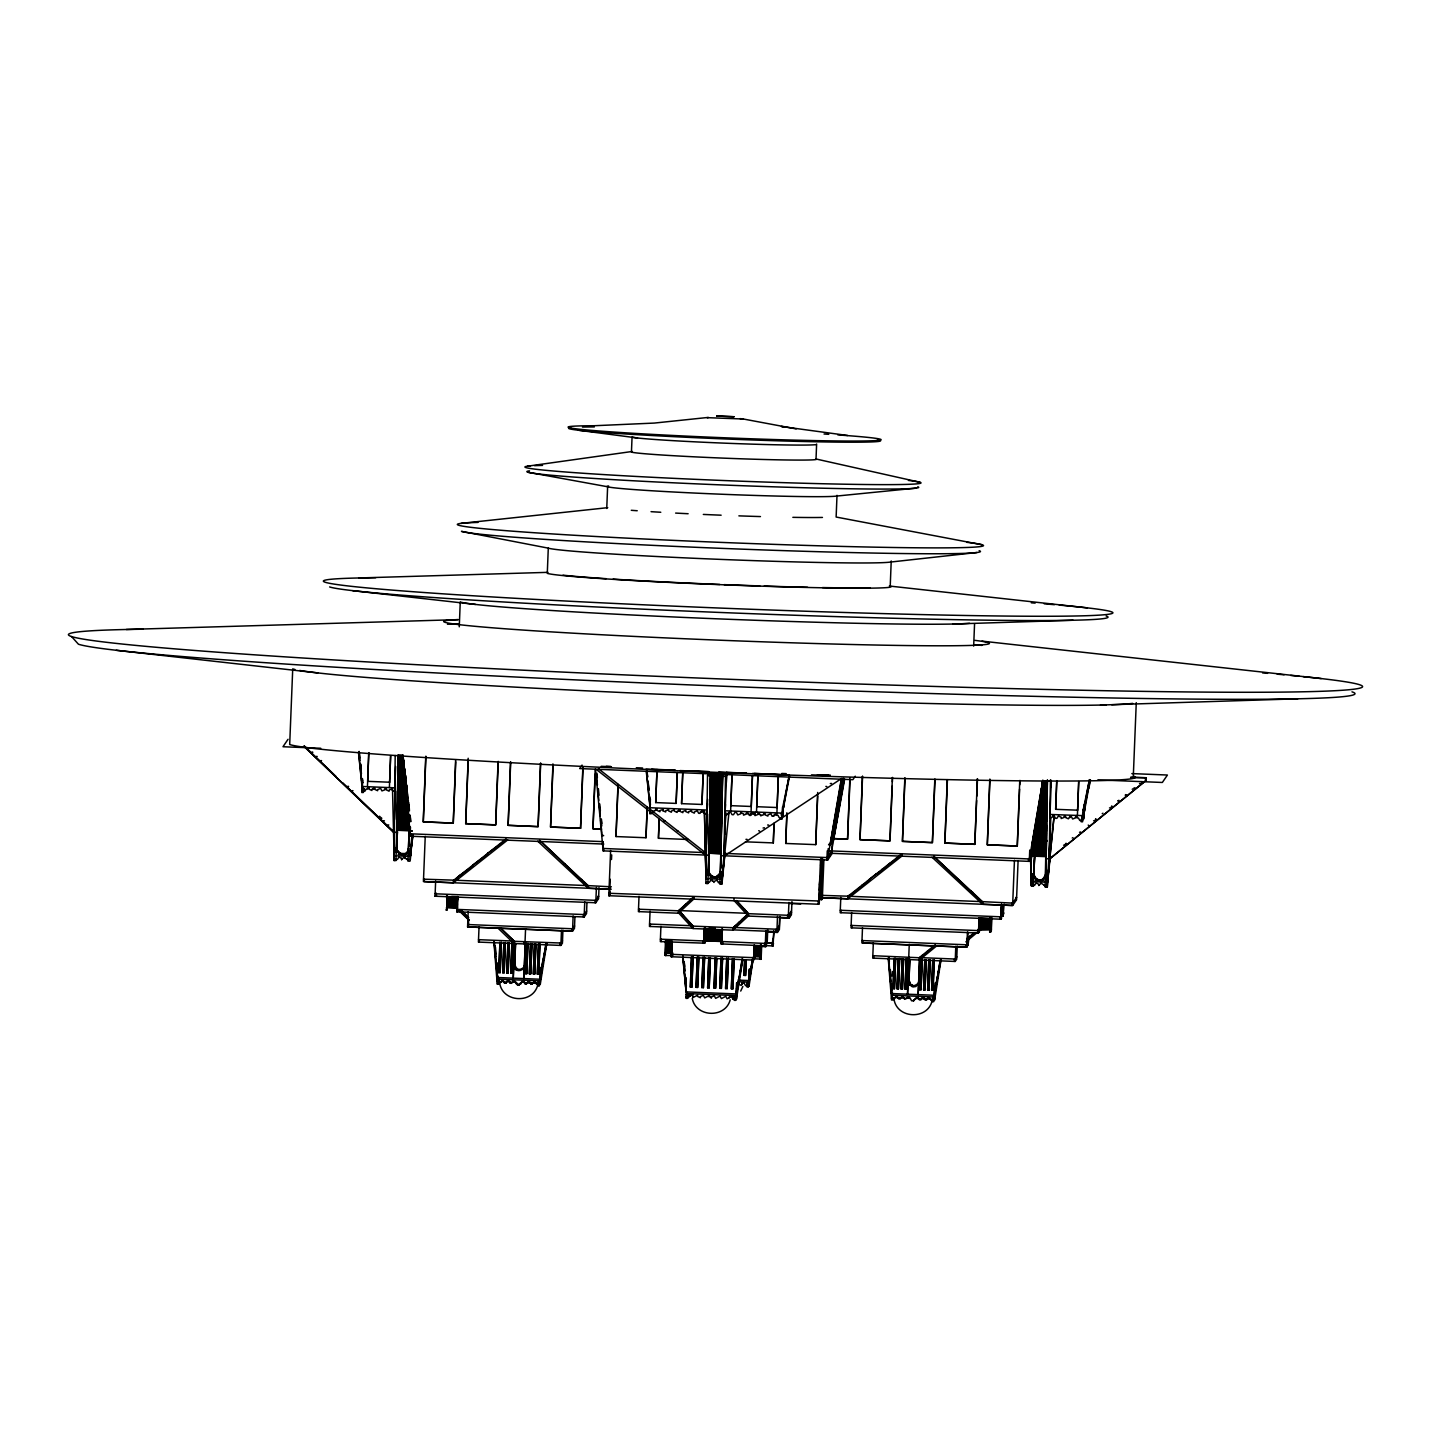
<?xml version="1.0" encoding="UTF-8"?>
<svg xmlns="http://www.w3.org/2000/svg" width="1431" height="1431" viewBox="0 0 1431 1431"><rect width="100%" height="100%" fill="white"/><g stroke="black" fill="none" stroke-linecap="round" stroke-linejoin="round"><path stroke-width="1.5" d="M1033.45 884.895L1033.415 886.093L1031.304 886.075L1031.536 874.896M395.189 755.514L394.062 855.738L410.178 856.4L412.879 835.096M394.384 831.697L393.811 829.765L393.865 860.55L395.976 860.586L398.265 754.888L402.898 755.067L404.222 765.907L398.086 765.674L404.222 765.907M411.86 835.489L409.981 861.212L407.924 861.122L409.141 830.409L408.3 852.751M1046.902 815.133L1037.636 814.74L1039.747 800.966L1047.134 801.271L1039.836 801.002L1040.927 792.559L1047.259 792.81M1041.035 792.559L1041.16 791.021L1047.277 791.271M1041.267 791.021L1041.518 788.731L1047.313 788.964M1042.323 784.152L1042.805 780.324L1029.39 858.958L829.73 850.855M1050.443 828.299L1047.206 887.059L1045.095 887.023L1047.385 779.841M1050.461 779.752L1049.209 858.833L1050.819 817.351M408.3 853.878C409.212 845.005 406.815 854.808 408.676 848.44M720.222 876.774L720.33 871.712M749.504 970.862L749.522 972.311L749.647 970.647M665.522 940.632L665.182 955.479L666.184 955.246M704.249 928.486L703.784 943.369L704.41 927.807M682.784 770.701L708.756 771.595L707.522 775.656L705.984 878.634L722.1 879.296L724.891 853.395M660.925 926.34L660.317 941.598L704.75 943.19L705.089 927.843L704.821 940.239L721.188 940.883L721.421 929.274L721.081 943.888L765.245 945.855L765.871 930.615M710.527 775.781L708.953 855.219L602.845 850.855L603.202 841.768M722.244 929.22L721.779 944.102L722.405 928.54M726.733 772.329L725.606 773.992L723.943 855.827L722.1 879.296L728.934 812.79M671.783 941.473L671.157 956.731L753.618 960.094L754.602 945.283L754.37 956.141L760.219 956.355L760.433 945.515M760.398 944.818L760.111 959.342L761.131 959.092L761.668 945.98M761.274 944.514L760.934 959.378L761.238 956.677M821.734 858.367L820.929 899.723L822.324 898.954L823.88 860.138M822.557 858.403L821.752 899.759L822.396 896.557L821.859 897.362M446.615 895.573L447.116 910.188L447.438 895.609M451.624 896.504L457.884 896.736L457.813 899.831L447.384 899.437M979.376 928.844L989.805 929.238L990.055 918.362L979.609 917.969L978.554 930.597L851.123 925.428M990.019 917.665L989.697 932.243L991.254 931.187L991.987 917.79M990.896 917.378L990.52 932.279L991.361 928.773L991.254 931.187L989.697 932.243L989.787 929.828M1004.151 904.177L1002.97 916.234L1002.398 906.217M1003.256 905.483L1002.97 916.234L1003.793 912.763L1003.077 913.819M396.333 852.465C393.221 841.571 403.309 864.288 408.443 849.925C404.365 865.469 386.728 837.672 400.68 854.253M708.238 875.361C704.803 864.199 716.43 888.687 720.634 871.282C720.652 879.278 707.88 879.01 708.327 871.282M1033.54 877.149L1034.667 855.291M368.733 752.795L367.66 781.344L389.626 782.22M389.608 782.238L390.591 755.872M395.636 766.533L394.831 787.819L362.007 786.478L358.466 752.241M425.74 756.516L423.254 821.913L453.269 823.075L455.738 761.829M455.63 759.915L453.251 823.129L423.29 821.859L425.919 756.248M498.256 761.381L495.698 824.811L465.683 823.63L468.17 758.251M498.06 761.65L495.663 824.954L465.683 823.63M501.369 942.313L500.152 972.669L498.757 972.633L499.902 942.385M500.135 972.686L501.279 942.439M510.509 762.151L508.112 825.347L538.11 826.581L540.685 763.099M502.746 972.794L503.891 942.546L502.764 972.776L504.141 972.83L505.358 942.474M504.123 972.847L505.268 942.6M508.13 973.008L509.275 942.761L508.13 972.991L506.753 972.955L507.898 942.707M512.119 973.169L513.264 942.922L512.137 973.152L510.742 973.116L511.887 942.868M514.57 943.011L513.246 978.16L514.695 942.868M527.967 943.387L526.751 973.742L525.356 973.706L526.501 943.458M526.733 973.76L527.878 943.512M529.363 973.849L530.579 943.494L529.345 973.867L530.74 973.903L531.867 943.673M540.489 763.367L538.092 826.689L508.148 825.311L510.706 761.882M535.874 945.891L534.729 974.064L533.352 974.028L534.496 943.78M534.729 974.082L535.874 943.852M539.952 943.888L538.736 974.225L537.341 974.189L538.485 943.941M538.718 974.243L539.863 944.013M552.938 763.886L550.541 827.082L580.557 828.263L583.025 767.016M580.539 828.299L582.846 767.266M595.207 769.967L592.971 828.799L601.539 829.157L593.006 828.764L595.207 774.082M647.188 808.39L646.007 837.743L615.992 836.563L617.977 784.331M646.007 837.743L647.134 807.048M688.4 839.514L658.421 838.298L659.172 818.514M655.702 802.576L657.026 769.502L655.684 802.594L676.13 803.399L677.274 772.668M701.959 804.472L703.122 773.724L701.977 804.455L681.55 803.65L682.712 772.901M693.087 956.838L691.871 987.193L690.332 987.14L691.477 956.892M691.853 987.193L692.998 956.963M698.865 957.071L697.648 987.426L696.092 987.372L697.237 957.124M697.63 987.444L698.775 957.196M707.612 799.41L707.2 810.053L650.05 807.728L646.275 771.345M704.624 957.303L703.408 987.658L701.87 987.605L703.015 957.357M703.39 987.676L704.535 957.428M710.402 957.536L709.186 987.891L707.63 987.837L708.774 957.607M709.168 987.909L710.313 957.661M715.589 988.159L716.734 957.929L715.607 988.141L714.051 988.106L715.196 957.858M722.583 958.037L721.367 988.392L719.829 988.338L720.974 958.09M721.367 988.41L722.512 958.162M728.361 958.269L727.145 988.624L725.589 988.571L726.733 958.323M727.127 988.642L728.272 958.394M731.366 988.803L732.511 958.555L731.384 988.785L732.905 988.857L734.121 958.502L732.905 988.875M739.809 975.227L739.97 970.898M745.569 975.459L746.141 960.344L745.587 975.441L744.048 975.405L744.621 960.273M752.42 775.727L751.257 806.476L730.83 805.653L732.082 772.704L730.633 811.019M757.858 775.96L756.695 806.69L777.122 807.531L778.285 776.783M745.426 841.822L773.295 842.913L774.01 823.183M817.691 795.994L815.724 844.63L785.708 843.467L786.871 812.736M815.724 844.63L817.673 792.452M849.853 778.124L847.546 839.156L832.556 838.548L847.581 839.103L849.96 780.056M862.392 776.461L859.995 839.657L890.01 840.838L892.211 786.156M892.372 777.677L889.975 840.873L860.031 839.621L862.571 776.192M895.663 958.359L894.447 988.714L893.051 988.678L894.196 958.43M894.429 988.732L895.573 958.484M897.058 988.839L898.203 958.591L897.058 988.821L898.435 988.875L899.652 958.52M904.821 778.178L902.424 841.392L932.404 842.609L934.98 779.126M898.418 988.893L899.562 958.645M902.424 989.054L903.569 958.806L902.424 989.036L901.047 989L902.192 958.752M907.648 958.842L906.431 989.197L905.036 989.161L906.181 958.913M906.413 989.215L907.558 958.967M919.489 959.486L918.165 994.634L919.596 959.342M920.795 959.503L919.65 989.751L921.045 989.787L922.262 959.432M921.027 989.805L922.172 959.557M926.251 959.593L925.034 989.948L923.657 989.912L924.802 959.664M925.034 989.966L926.179 959.718M934.801 779.394L932.404 842.609L902.46 841.339L905 777.909M930.257 959.754L929.041 990.109L927.646 990.073L928.791 959.825M929.023 990.127L930.168 959.879M931.635 990.234L932.779 959.986L931.653 990.216L933.03 990.27L934.246 959.915M933.012 990.288L934.157 960.04M947.25 779.913L944.854 843.109L974.833 844.326L976.622 800.537M977.319 778.947L974.833 844.326L944.889 843.074L947.429 779.627M989.769 779.448L987.283 844.827L1017.298 846.007L1019.588 789.143M1019.748 780.664L1017.262 846.061L987.318 844.791L989.948 779.18M1083.696 815.67L1049.996 814.454L1051.284 780.396L1051.123 786.674M1056.722 780.754L1055.649 809.32L1077.615 810.179M1077.597 810.196L1078.67 781.648M394.545 819.462L395.654 791.289M706.199 848.833L706.181 873.983L706.216 848.744M706.377 844.505L707.558 814.185M709.221 848.404L707.844 883.535M721.045 853.162L719.847 884.018L721.94 884.054L725.016 853.448M1037.725 814.15L1031.769 846.24L1042.913 780.324L1031.304 856.149L1031.071 885.252L1034.595 885.342L1036.098 882.981L1038.87 884.304L1038.799 885.539L1041.07 883.195L1045.22 885.735M362.276 780.074L361.775 792.506L363.224 792.524L363.349 790.073M362.061 789.823L362.419 787.032M362.49 785.78L361.954 780.36M362.383 789.357L362.741 786.549L362.079 787.533M362.741 782.006L362.007 786.478M364.315 789.805L364.333 788.624M367.445 786.71L368.822 752.652M395.099 781.415L394.688 791.432L392.022 790.109L392.094 788.875L389.178 789.966L389.107 791.2L386.298 789.876C387.479 788.123 383.848 787.962 384.85 789.823L381.934 790.914L380.628 788.409L377.695 789.536L377.641 790.735L374.815 789.411C376.067 787.712 372.418 787.479 373.419 789.322L371.953 789.304L371.899 790.502L369.091 789.179C370.271 787.354 366.64 787.3 367.66 789.125L366.211 789.071L364.69 791.415L361.864 791.218M373.419 789.322L373.437 788.159M381.809 818.317L380.932 817.477M389.393 787.605L390.681 755.765M399.696 794.938L407.781 795.278L397.639 794.885L398.265 754.888M394.258 856.954L394.133 860.174L396.226 860.192L396.262 859.011M394.562 860.514L394.616 859.316L397.424 859.441L398.927 857.08L401.682 858.403L401.61 859.655L403.9 857.294L408.032 859.816M394.813 860.156L394.831 858.994M412.128 830.982L397.12 830.248L397.639 794.885M396.298 852.268L397.407 829.962L405.456 830.195M396.584 851.66L397.407 831.805L396.494 852.232M401.61 859.655L401.682 858.403M397.925 777.176L405.635 777.498L405.474 775.155L397.943 774.904L405.223 775.208L404.901 770.504L398.033 770.254M397.943 776.407L405.528 776.729L405.724 778.267L404.597 768.984L398.051 768.733M406.529 786.03L397.782 785.673L406.69 785.19L407.066 788.284M397.782 787.175L406.851 787.551L406.905 789.107L397.764 788.714M405.259 858.546L405.295 857.348M408.443 800.68L397.568 800.269L406.279 800.591M408.515 802.254L397.568 801.02M408.765 846.437L409.463 830.391M410.464 827.118L410.107 836.205L603.81 844.075M410.947 836.205L411.037 833.808M425.24 836.348L423.433 881.568L453.412 882.784L507.701 839.943M424.363 879.189L424.274 881.585L611.27 889.188M599.017 887.703L598.569 898.668L595.797 902.746L435.042 896.217L435.65 880.959M435.972 893.82L435.883 896.235L436.598 895.162L435.042 896.217M447.134 906.664L446.293 910.152L447.134 906.664L457.67 906.825M447.474 896.307L447.313 902.55L457.741 902.961L447.331 902.514L447.205 907.2L457.652 907.612M459.262 626.832L460.245 602.362M453.412 882.784L453.52 880.387L506.037 838.924M453.555 882.587L453.645 880.172M586.96 902.532L586.531 913.515L584.152 916.985L456.722 911.797L457.33 896.539M457.884 896.736L457.795 900.636L447.366 900.206M423.522 879.171L454.736 880.19L458.743 876.166M457.652 909.4L457.562 911.815L458.367 910.635M458.618 876.344L470.28 867.83M462.141 912.048L461.569 910.778M465.719 823.594L468.259 760.147M463.036 912.084L468.241 917.897M574.904 917.378L574.475 928.343L572.525 931.187L467.579 926.93L468.187 911.69M470.155 868.009L473.178 865.54M468.617 919.954L468.42 926.948L571.702 931.152L574.564 925.946L572.633 928.773L467.669 924.533L468.456 923.371M473.053 865.719L473.214 864.735M479.045 926.823L478.419 942.081L560.88 945.426L562.419 943.19L562.938 930.078M479.26 942.081L479.367 939.684M473.089 864.932L487.649 854.128M487.524 854.307L487.685 853.323M487.56 853.502L499.222 844.988M499.097 845.184L505.966 839.675M540.954 973.456L539.845 979.233L497.255 977.498L497.523 970.898M498.721 982.775L498.65 984.009L497.219 983.956L493.928 942.17M497.845 981.916L498.203 979.108L497.451 980.235L498.99 980.128M498.149 982.614L498.185 976.139L497.255 977.498M498.775 972.615L499.991 942.26M498.972 982.417L501.637 981.684L500.206 981.63M501.619 981.72L501.691 980.485L504.517 981.809L503.086 981.755M513.675 940.65L500.564 928.111L514.319 941.312L560.97 943.029L562.508 940.775M504.445 983.043L505.894 983.061L504.445 983.043L504.517 981.809M505.876 983.115L507.433 980.718L510.241 982.042L508.792 982.024M506.753 972.937L507.987 942.582M514.605 981.004L514.516 982.256L515.965 982.31L513.157 980.951L513.085 982.203L510.169 983.276L510.241 982.042M510.76 973.098L511.976 942.743M514.337 941.294L514.212 943.709L497.863 928.021M524.497 966.891C511.01 977.999 513.818 948.556 515.464 943.816M514.516 968.161L515.5 943.78M515.911 983.508L517.36 983.526L515.911 983.508L515.983 982.274M517.324 984.743L519.328 984.814L517.289 984.778L517.36 983.526M519.292 984.85L519.381 983.616L520.812 983.669L519.381 983.616M520.777 983.705L522.333 981.326L525.159 982.65L523.728 982.578M524.157 943.905L524.122 941.687M525.571 928.719L524.962 943.959M525.284 964.315L525.91 948.717M525.105 983.848L526.536 983.902L525.088 983.884L525.159 982.65M525.374 973.688L526.59 943.333M526.519 983.938L526.59 982.703L528.021 982.757L526.59 982.703M528.003 982.793L528.075 981.559L529.506 981.612L528.075 981.559M529.452 982.829L530.883 982.882L529.434 982.864L529.506 981.612M530.74 973.903L531.956 943.548M530.847 984.081L532.278 984.134L530.812 984.117L530.883 982.882M979.144 550.702A260.299 7.262 2.3 0 1 745.623 549.289A260.299 7.262 2.3 0 1 461.462 531.348L548.288 548.145L547.286 573.348A172.418 4.812 2.3 0 0 735.516 585.243A172.418 4.812 2.3 0 0 890.225 586.173L891.227 560.97M532.243 984.17L532.332 982.936L533.763 982.99L532.332 982.936M533.352 974.01L534.586 943.655M533.727 983.025L533.799 981.791L535.248 981.845L533.799 981.791M539.594 840.426L541.383 842.09M535.158 983.097L536.625 983.115L535.158 983.097L535.248 981.845M611.359 886.809L587.265 885.574L541.508 841.911M538.092 983.133L540.31 983.151L537.984 984.421L536.553 984.349L536.625 983.115M537.358 974.171L538.575 943.816M545.819 944.281L539.38 985.673L537.931 985.619L538.02 984.367M538.861 984.26L538.825 980.933M539.559 984.278L539.916 981.487M539.845 979.233L540.489 967.517L541.007 973.849M539.881 983.812L540.22 981.022M546.928 942.671L540.274 984.367L536.571 984.313M553.046 765.8L550.577 827.029L580.557 828.263M560.076 945.372L560.165 942.957M560.88 945.426L561.489 930.168M571.702 931.152L571.81 928.737M572.525 931.205L573.133 915.947M583.437 914.516L583.347 916.913L585.69 913.497M584.152 916.985L584.76 901.727M609.767 889.152L588.338 888.275L588.445 885.843L539.415 840.283M606.744 508.47L607.62 486.755L527.789 472.194M594.992 902.693L595.081 900.296M595.797 902.746L596.405 887.506M597.747 898.668L597.836 896.253M603.685 850.873L603.775 848.458M821.859 859.047L818.693 904.249L608.801 895.717L610.626 850.497M610.304 892.3L608.801 895.717M610.196 894.93L610.286 892.533L609.642 895.734L610.25 879.242M616.028 836.527L618.067 785.655M639.013 896.361L638.405 911.619L678.401 913.211L693.999 898.829L694.053 897.219M639.246 911.619L639.335 909.222M650.39 799.196L649.799 813.756L651.266 813.774L651.338 812.522M650.068 911.207L649.459 926.447L693.194 928.218M650.3 926.465L650.39 924.068M655.738 809.177C654.539 811.949 657.598 806.673 657.115 810.429L659.941 811.753L660.013 810.518L662.929 809.427L662.857 810.662L665.665 811.985L665.737 810.751L668.653 809.66L668.581 810.894L671.407 812.218L671.479 810.983L674.395 809.892L674.323 811.127L677.149 812.45L677.221 811.216L678.652 811.27C677.65 809.409 681.281 809.606 680.065 811.359L682.873 812.683L682.945 811.449L685.86 810.357L685.789 811.592L688.633 812.88L688.687 811.681L691.602 810.59L691.531 811.824L694.339 813.148L694.429 811.914L697.344 810.822L698.65 813.327L700.099 813.345L700.153 812.146L703.068 811.055L702.997 812.289L707.039 814.829L707.469 803.65M658.457 838.244L659.19 819.856M662.857 810.662L662.893 809.463M661.14 941.598L661.247 939.201M665.987 939.952L665.182 955.479L672.838 955.532M676.13 803.399L677.364 772.543M671.998 956.749L672.087 954.334M678.652 811.27L678.67 810.107M681.567 803.632L682.802 772.758M678.383 913.228L678.491 910.814L638.512 909.204M681.961 913.55L678.67 911.314M680.423 911.887L680.208 912.978M692.515 925.481L681.764 913.837M679.135 910.223L685.109 905.394M684.912 905.662L685.968 903.82M686.576 904.124L688.436 902.317L687.596 903.086M688.239 902.585L689.259 901.548M689.08 901.834L690.082 900.779M686.325 985.297L686.057 991.898L736.142 993.937L737.198 986.174M689.903 901.065L690.923 900.027M686.862 993.722L686.254 994.634L688.275 994.939L687.864 997.818L686.397 997.818L686.486 996.548M688.239 997.264L688.275 994.939L686.63 995.189L686.755 993.883L688.311 993.776M686.862 995.6L687.005 992.398L686.021 998.355L687.488 998.373L688.293 996.065L690.44 996.083L690.493 994.885M690.744 900.296L691.745 899.258M687.685 994.688L688.061 995.26M687.864 997.818L687.9 995.511M691.567 899.527L693.23 897.988M689.742 994.956L689.688 996.173L689.76 994.921L691.924 994.939L693.23 997.443L697.666 995.171L697.595 996.423L700.403 997.747L700.475 996.495L703.39 995.404L704.714 997.908L709.132 995.636L711.35 998.176L711.422 996.942L714.337 995.851L715.643 998.355L720.061 996.083L721.385 998.588L725.803 996.316L727.109 998.82L731.545 996.548L732.869 999.017L736.446 999.232L742.707 959.772M690.35 987.122L691.567 956.767M748.556 915.768L732.958 930.168L692.98 928.54L693.087 926.107L678.705 910.51M691.209 994.974L691.245 993.776M692.64 995.046L692.676 993.83M693.23 997.443L693.32 996.209M701.619 811.037L701.584 812.2M696.11 987.354L697.326 956.999M703.068 940.9L703.104 943.136M701.888 987.587L703.104 957.232M708.22 875.164L710.617 773.366L709.043 853.27L721.099 853.681L709.025 853.144L708.434 874.842M706.485 883.428L706.52 882.229L709.347 882.372L710.903 879.993L712.334 880.047L712.262 881.281C714.445 880.011 713.675 884.519 714.248 881.335L717.164 880.244L718.469 882.748L722.1 882.677M704.732 943.226L704.839 940.793L765.37 943.44L767.302 940.596L766.372 942.993M708.488 874.556L708.631 870.799L706.735 870.764M707.647 987.819L708.864 957.464M709.078 996.852L709.132 995.636M714.069 988.088L715.285 957.733M709.973 805.152L721.993 805.599L722.637 773.831L720.956 855.702L723.943 855.827L725.696 812.665L724.819 834.362M720.204 875.665L721.94 807.925L709.937 807.46M720.348 877.328L720.509 873.339M720.759 867.329L721.385 853.252M750.685 815.402L750.738 814.203L750.685 815.402L749.236 815.384L749.307 814.132L747.841 814.114C749.039 812.361 745.408 812.2 746.41 814.06L743.494 815.151L743.565 813.899L740.721 812.629L740.686 813.828L737.77 814.919L736.446 812.414L734.997 812.397L733.459 814.74L732.028 814.686L730.722 812.182L729.255 812.164L729.202 813.363L724.998 815.598L725.445 804.383M726.304 783.025L726.662 774.475M725.159 812.361L724.998 815.598M724.211 849.531L724.605 854.736M721.081 943.888L721.188 941.455M719.847 988.32L721.063 957.965M727.753 814.472L727.771 813.309M722.744 943.923L722.709 941.705M725.606 988.553L726.823 958.198M729.327 997.729L729.381 996.531M734.031 898.847L733.978 900.457L748.341 916.073L788.32 917.7L791.307 913.336M732.958 930.168L733.066 927.735L747.823 914.123M732.869 999.017L732.905 997.854M733.692 927.145L738.02 923.836M736.124 996.298L736.035 999.84L734.604 999.768L734.604 997.532M737.824 924.122L738.879 922.28M747.876 913.014L736.375 900.546L748.449 913.676L748.341 916.073M735.015 999.178L735.069 997.962M736.142 993.937L736.589 982.918M736.428 999.267L736.518 995.743L734.461 996.602M736.786 984.26L736.428 993.508L742.51 958.43M739.487 922.584L741.347 920.777M742.778 983.079L741.222 985.476L737.019 982.9M741.151 921.045L742.206 919.203M741.974 920.294L743.029 918.434M743.637 918.756L743.87 917.665M748.556 985.53L745.515 985.655L744.209 983.151L742.063 983.115L742.009 984.331M743.673 917.951L747.805 914.928M743.53 981.97L743.458 983.222L742.063 983.115M744.048 975.387L744.657 960.201M751.06 811.842L752.509 775.584M753.654 813.112L753.582 814.346L755.049 814.382M752.563 958.681L748.341 986.961L746.91 986.907L747.232 985.315L748.771 985.226M747.322 986.317L748.717 986.424L747.286 986.37L747.376 985.1L748.932 984.975M747.715 984.6L747.751 982.274M737.931 980.092L748.807 980.539L749.254 969.503M748.717 986.424L748.985 982.65M749.397 968.894L749.111 980.092L752.939 959.539M753.064 959.575L749.093 985.852L747.697 985.762M749.307 979.806L749.647 971.166M749.88 972.758L748.807 980.539M756.498 812.057L757.947 775.817M752.903 957.625L752.813 960.04L753.565 956.641L761.042 956.981M753.618 960.094L754.226 944.836M754.584 956.409L754.477 958.824L755.157 957.84M750.72 814.239L752.169 814.257L752.223 813.058L755.085 813.166L754.96 815.616L757.911 814.489C756.91 812.665 760.451 812.808 759.324 814.579L760.773 814.615L760.702 815.849L763.653 814.722C762.616 812.915 766.247 813.023 765.048 814.829L767.892 816.099L767.946 814.901L770.862 813.81L772.168 816.314L775.119 815.187C774.082 813.38 777.731 813.488 776.514 815.294L777.981 815.312L779.287 817.817L782.22 817.852L782.65 813.81M764.44 945.802L764.548 943.405M765.084 944.192L764.977 946.607L767.195 943.029M754.566 946.07L765.782 946.66L766.551 943.279L773.402 943.262L765.746 943.208M767.07 930.418L765.782 946.66M767.195 943.011L767.731 929.9M773.634 816.332L773.652 815.169M773.295 842.913L774.046 824.524M776.908 812.897L778.375 776.639M772.633 942.564L772.812 939.291L772.293 945.891L772.4 943.494M765.657 945.623L773.116 945.945L773.724 930.687M773.402 943.262L773.116 945.945M776.174 929.166L776.085 931.581L778.428 928.164M780.754 817.834L780.682 819.069L782.149 819.087L782.614 806.708M733.173 929.864L776.89 931.635L777.498 916.377M765.621 931.957L777.427 932.44L776.711 929.971L776.622 932.368L778.536 929.56M782.453 812.969L782.668 807.531L783.848 807.012M782.578 816.171L783.007 808.783M779.698 917.199L779.251 928.164L776.89 931.635M779.895 916.466L779.376 929.578L777.427 932.44M785.744 843.414L786.925 814.06M787.622 915.25L787.515 917.647L790.467 913.318M788.248 918.147L788.946 902.46M779.43 917.79L789.071 918.201L791.522 912.334M791.951 901.619L791.432 914.731L789.071 918.201M920.133 482.319L816.028 458.993L816.618 444.004M818.693 904.249L820.518 859.029M819.498 885.074L819.82 879.332M820.679 865.29L821.018 859.548M821.376 879.314L820.929 899.723L821.573 896.539M837.01 495.323L836.133 517.038L982.31 544.8M826.903 859.942L827.261 850.873M724.784 855.81L827.726 859.995L828.173 848.69M831.053 853.86L844.487 780.002M832.359 842.555L831.894 853.878L827.726 859.995M840.802 897.434L840.176 912.692L1000.931 919.221L1002.398 904.732M841.017 912.692L841.124 910.295M822.02 897.774L847.724 898.811L847.975 896.182M822.127 895.377L849.03 896.217L853.985 892.229M851.642 912.567L851.034 927.825L978.464 933.012L979.627 917.933M851.874 927.843L851.964 925.428M853.86 892.407L862.66 885.378L861.73 885.342M862.535 885.556L868.456 880.816L867.526 880.78M862.499 927.717L861.891 942.957L966.819 947.233L968.179 932.332M862.821 940.578L862.714 942.975L966.014 947.179L967.714 943.673L966.945 944.8L861.981 940.561M868.331 880.995L869.422 880.047M869.297 880.226L869.44 879.26M869.315 879.439L875.235 874.681M873.339 942.85L872.731 958.108L955.192 961.453L956.713 959.217L957.25 946.106M873.572 958.108L873.661 955.711M875.11 874.86L880.995 870.924M880.87 871.103L882.909 869.404L881.979 869.35M882.784 869.583L889.706 863.269M892.389 781.773L892.55 777.409M889.545 864.252L895.448 859.494M895.323 859.691L897.38 857.974L896.45 857.938M935.516 982.9L934.139 995.278L891.549 993.543L891.996 984.17M892.264 975.906L892.443 971.506M891.978 995.922L891.62 998.713L894.429 998.91L894.518 997.675L897.434 996.584L895.985 996.531M897.255 858.171L901.244 854.933M893.892 997.55L893.856 998.749L891.62 998.713L891.746 996.28M893.069 988.66L894.286 958.305M893.105 997.568L892.98 1000.019L891.513 1000.001L888.24 958.215M893.946 975.942L894.125 971.524M902.085 854.361L902.013 855.971L847.724 898.811M897.38 997.783L898.811 997.854L897.344 997.836L897.434 996.584M898.757 999.053L898.775 997.89L900.171 999.142L900.242 997.908L903.158 996.817L901.727 996.763M901.065 988.982L902.281 958.627M903.104 998.015L904.553 998.087L903.086 998.069L903.158 996.817M904.553 998.087L904.464 999.321L907.415 998.194L905.984 998.14M905.054 989.143L906.27 958.788M907.97 972.651L908.148 968.322M909.257 944.317L908.649 959.557M907.379 998.23L907.469 996.996L908.9 997.049L907.469 996.996M909.454 957.357L909.49 959.575M909.794 959.825L908.953 979.931L910.366 983.741L909.114 981.255M908.846 998.266L910.277 998.319L908.828 998.301L908.9 997.049M910.277 998.319L911.583 1000.824L913.622 1000.859L916.627 997.371L918.076 997.425L916.627 997.371M913.622 1000.859L913.64 999.697M918.022 998.623L919.453 998.695L917.987 998.677L918.076 997.425M919.668 989.733L920.884 959.378M919.972 957.178L922.852 955.532L921.958 955.479M919.453 998.695L919.382 999.929L920.848 999.947L922.369 997.604L923.8 997.657L922.369 997.604M922.745 955.675L928.486 950.953L927.574 950.917M923.657 989.894L924.873 959.539M923.764 998.856L925.195 998.927L923.728 998.91L923.8 997.657M929.488 999.088C933.03 998.892 928.182 1000.054 929.542 997.89L926.626 998.981L926.555 1000.215L925.124 1000.162L925.159 998.963M928.379 951.114L930.365 949.433M927.664 990.055L928.88 959.7M930.257 949.594L934.032 945.73M933.888 856.454L981.577 901.602L1012.737 903.122L1016.618 897.434M929.47 999.142L929.542 997.89L928.111 997.836M930.919 999.16L930.848 1000.394L934.085 999.965L932.529 1000.108M932.44 1000.215L932.493 999.017L932.243 1001.664L933.692 1001.682L940.131 960.326M933.155 1000.305L933.209 999.106M933.96 1000.162L934.318 997.371M934.139 995.278L934.407 988.66M941.222 958.716L934.568 1000.412L932.654 999.911M935.212 990.037L935.337 982.757M949.325 870.495L949.164 871.479M954.388 961.399L954.477 959.003M955.192 961.453L955.801 946.213M973.67 646.061L974.565 623.827M966.014 947.179L966.122 944.764M966.819 947.233L967.445 931.975M967.159 945.497L968.054 941.938M968.197 939.773L967.964 945.551L969.037 937.681M970.898 891.37L970.933 890.583M974.994 932.905L966.587 938.969L974.082 932.869M969.699 936.232L969.359 937.484M976.801 796.173L977.498 778.661M978.106 930.168L990.61 929.864M978.464 933.012L979.072 917.754M979.037 929.417L977.838 929.81L979.072 928.612L978.983 931.009L965.889 941.866M979.985 929.524L979.198 930.687L980.146 927.699M1018.085 860.997L1016.529 899.813L1012.629 905.519L982.65 904.303L982.757 901.87L933.71 856.31M990.968 921.528L991.128 918.273M1000.215 916.752L1000.126 919.167L1001.682 918.13L1000.949 915.697M1000.931 919.221L1001.539 903.963M1002.97 912.728L1002.147 916.198M1011.914 903.068L1011.824 905.465L822.736 897.774M1012.629 905.519L1014.454 860.299M1019.766 784.76L1019.945 780.396M1015.688 899.795L1015.795 897.416M1028.478 861.319L1028.585 858.904M829.801 853.234L1029.283 861.373L1029.748 850.05M1031.554 858.045L1031.733 855.166M1046.49 844.308L1033.2 843.789L1046.508 843.539M1032.055 881.442L1031.769 885.252M1033.289 843.807L1033.701 839.925L1046.526 840.498M1031.984 886.057L1032.037 875.647M1033.665 840.712C1066.524 838.208 1028.728 846.991 1034.058 837.618L1046.58 838.172M1046.562 838.942L1034.023 838.423L1034.524 834.559L1046.633 835.096M1033.397 886.111L1034.649 855.774L1033.737 876.863L1032.019 875.325L1033.898 873.804L1031.984 873.769M1046.723 827.44L1035.776 826.957L1035.221 829.98L1046.687 830.481M1046.723 828.173L1035.65 827.726L1036.151 823.862L1046.794 824.328L1046.508 841.267M1046.83 821.251L1036.688 820.875L1046.812 821.287L1047.438 780.503M1048.154 874.806L1047.349 876.273L1045.578 876.201L1046.526 841.249M1048.386 874.484L1047.564 875.969L1045.793 875.897L1046.294 856.758M1046.794 886.665L1047.725 874.413L1045.864 874.341L1042.43 879.725L1039.389 880.423L1036.402 879.528L1033.647 874.18L1031.769 874.091M1069.851 817.638L1069.905 816.421L1068.349 818.818L1065.523 817.495C1066.703 815.724 1063.09 815.581 1064.092 817.441L1061.176 818.532L1061.247 817.28L1058.403 815.992L1056.883 818.353L1055.452 818.282L1054.128 815.795L1052.679 815.759L1052.626 816.976L1049.853 818.067L1050.265 808.05M1055.667 809.284L1056.811 780.628M1065.684 843.378L1065.433 844.505L1066.596 843.414M1072.964 837.6L1072.248 838.047M1077.4 815.563L1078.759 781.523M1069.869 816.475L1071.336 816.493L1072.642 818.997L1075.593 817.87C1074.592 816.046 1078.133 816.171 1077.006 817.96L1078.455 817.977L1079.761 820.482L1082.695 820.518M1083.088 809.374L1082.587 821.805L1081.156 821.752L1081.299 819.265L1082.766 819.283M1082.945 819.015L1083.321 816.207L1081.89 816.153L1083.446 816.01M1083.267 818.532L1083.643 815.742M1084.179 804.58L1083.678 819.087L1082.247 819.015M1088.866 825.454L1088.186 825.079M1095.681 818.979L1095.645 819.784M1102.943 813.219L1102.246 813.649M1111.601 806.029L1111.35 807.156L1112.298 806.386M1117.951 801.02L1118.881 800.269M1125.66 794.599L1125.41 795.725M1132.941 788.821L1132.225 789.268M1136.268 702.657L1133.316 776.085A424.166 11.842 2.3 0 1 752.742 773.76A424.166 11.842 2.3 0 1 289.688 744.531L292.729 668.885A424.166 11.842 2.3 0 0 294.911 669.475M1141.383 781.97L1141.598 781.648M1146.034 778.965L1145.122 778.929L1146.249 778.625M394.884 852.16L396.548 850.962L396.727 847.903L394.813 847.868M515.589 943.601L514.552 967.946C516.591 972.758 524.569 970.558 524.372 965.639M525.356 963.957L525.91 950.685M708.506 874.073L709.293 855.166M720.777 868.259L721.296 855.649M907.934 974.761L908.202 968.232M908.935 981.773L909.883 959.646M720.598 871.336L720.33 876.613M394.097 831.107L393.471 830.266L394.044 832.287L397.049 832.413M408.55 851.445L408.425 853.699M708.399 875.128L708.542 872.409L706.753 872.338M990.95 922.351L991.2 917.951M1000.985 915.071L1001.557 905.215M1000.985 915.894L1001.611 904.911M774.064 932.225L772.49 945.623M611.484 859.548L611.717 854.933M819.23 890.154L819.891 879.099M820.679 865.844L821.072 859.226M397.46 829.873L397.532 828.889L397.138 830.374M412.2 834.971L410.357 859.566M1049.209 862.66L1047.42 886.719L1045.381 886.612M409.928 853.001L410.983 848.905L410.214 856.346L412.593 835.525M721.957 874.699L722.905 871.801M409.981 854.11L411.216 848.583L410.464 856.006L412.951 835.006M721.868 875.468L722.244 871.729M721.886 877.024L723.12 871.479M1054.2 815.259L1047.367 882.301L1045.31 882.212M1050.086 858.35L1049.585 856.471M410.554 848.511L409.964 853.752M722.476 871.407L721.886 876.666M1050.354 855.827L1047.617 881.907M1047.51 874.735L1045.632 874.663C1049.156 873.178 1037.314 888.848 1033.647 874.18L1031.805 875.647L1032.019 879.94L1032.019 875.325L1034.041 875.361L1033.898 873.804C1033.218 879.832 1042.215 882.265 1044.934 877.31M1034.363 856.185L1031.304 856.203L1038.638 855.935M742.117 958.985L735.659 1000.376L734.228 1000.323L734.389 997.836L736.5 996.906M726.608 853.484L827.816 857.598L841.07 780.199M540.113 974.171L546.338 943.494M540.775 974.207L546.785 942.85L540.435 973.706M720.079 873.25L720.365 871.658L719.453 874.627L720.115 873.196M736.625 993.221L742.6 959.861M752.545 960.112L749.289 975.191M750.363 974.6L753.046 959.396M828.549 844.809L830.195 844.88L841.482 779.609M830.195 844.88L842.269 778.446M842.68 779.466L830.982 843.718M843.235 778.661L831.769 842.573M843.467 778.321L832.556 841.41L843.646 779.68M831.697 840.194L833.343 840.247L843.879 779.34M833.343 840.247L844.433 778.518M918.702 981.63L918.469 982.99M935.069 990.252L940.435 959.861M935.284 989.93L940.865 959.217M941.079 958.895L934.962 989.411M1031.357 856.06L1033.254 843.431M1031.697 855.47L1029.408 858.94M746.374 773.277L726.644 772.49L725.195 810.787L782.363 813.112L789.232 775.03L752.599 773.384M1089.331 779.823L1082.838 815.795L1085.002 809.499M789.036 776.926L782.668 807.531M789.554 776.103L782.363 813.112M1083.142 810.25L1089.51 779.591M1084.287 809.731L1089.599 781.093M1090.1 780.253L1083.893 814.239L1082.462 814.167M1088.884 788.248L1090.44 779.752M407.513 851.767L408.425 848.816M1045.328 876.255L1045.632 874.663L1047.349 876.273L1047.009 880.548L1047.564 875.969L1045.864 874.341M409.177 830.767L412.11 831.035M1033.593 874.287L1035.203 878.527L1037.833 880.172M524.175 966.962L523.603 967.964M537.716 985.19C532.815 1004.025 503.175 1002.648 499.777 983.634M730.204 999.84C725.302 1018.639 695.609 1017.441 692.246 998.301M740.721 991.075L742.868 986.424M909.49 985.011C907.147 983.204 915.125 989.501 917.003 985.315C923.424 976.944 913.908 990.556 910.402 983.705M932.01 1001.217C927.127 1020.035 897.434 1018.818 894.071 999.679M720.365 872.821L715.697 877.275M714.391 877.042L710.223 875.11L708.595 870.853C708.13 876.13 715.214 878.938 718.666 875.504M1033.862 873.84C1033.558 878.956 1040.319 882.086 1043.968 878.455M715.911 876.953L714.355 877.078L717.396 876.398M1038.083 879.815L1039.622 880.083M1042.644 879.403L1040.927 880.298M1035.454 878.151L1034.041 875.361M403.775 854.379C411.913 851.767 394.473 856.793 396.691 847.939C396.208 853.788 404.83 856.489 407.763 851.391M709.293 873.876L708.631 870.799M1030.517 860.55L1031.501 881.263L1031.375 875.647M288.042 739.29L282.98 746.732L320.759 748.27M312.155 751.919L312.834 752.295M347.948 786.191L348.627 786.549M362.705 780.342L361.56 780.915L362.437 779.662M398.229 755.693L402.97 755.872M398.212 756.462L403.095 756.623M398.229 757.196L403.166 757.428M398.194 758.001L403.274 758.162M398.176 758.752L403.381 758.949M398.176 759.521L403.47 759.718M398.158 761.059L403.649 761.256M398.14 761.829L403.757 762.025M402.88 755.103L404.025 764.351L398.122 764.118M398.122 762.598L403.846 762.812M398.122 763.367L403.918 763.617M398.104 764.887L404.132 765.12M398.068 766.444L404.311 766.676L404.025 764.351M398.051 767.213L404.401 767.445M398.051 767.982L404.508 768.214L405.689 781.415M398.051 769.484L404.597 768.984L405.009 771.291M397.997 771.059L404.884 771.309M397.997 771.828L405.098 772.06M397.979 772.597L405.062 772.847M397.961 773.366L405.152 773.634M397.961 774.135L405.259 774.404M397.925 775.674L405.563 775.924M397.89 777.981L405.724 778.267M397.89 778.75L405.814 779.036M397.89 779.484L405.903 779.806M397.836 782.596L406.279 782.9M397.836 783.329L406.386 783.687M397.8 784.134L406.476 784.456M397.8 784.904L406.565 785.225L407.137 789.858L397.746 789.483M397.764 786.442L406.887 786.746M397.746 787.98L406.941 788.32L407.102 789.894M379.376 816.278L380.056 816.636M397.711 790.288L407.227 790.628M397.693 791.057L407.316 791.415M397.693 791.826L407.406 792.184M397.675 792.595L407.513 792.953M397.675 793.346L407.602 793.722M397.675 794.098L407.692 794.509M397.657 795.636L407.889 796.047M397.621 796.423L407.978 796.817M397.603 797.192L408.068 797.586M397.603 797.961L408.157 798.373M397.585 798.731L408.139 799.16M397.568 799.5L406.207 799.822M397.532 801.807L408.64 802.236M397.532 802.576L408.729 803.006M397.514 803.346L408.819 803.775M397.514 804.115L408.908 804.544M397.496 804.884L409.016 805.331M397.478 805.653L409.105 806.1M397.478 806.422L409.194 806.869M397.46 807.191L409.284 807.639M397.46 807.925L409.391 808.408M397.46 808.694L409.481 809.195M397.407 810.268L409.534 810.769M397.407 811.037L407.71 811.431M397.389 811.806L407.781 812.2M397.371 812.575L407.853 812.969M397.389 813.309L407.924 813.738M397.353 814.114L408.014 814.507M397.335 815.652L410.321 816.153M397.317 816.421L410.411 816.922M397.317 817.19L410.518 817.691M397.299 817.96L410.608 818.46M397.281 818.729L410.697 819.248M397.281 819.498L410.786 820.017M397.281 820.231L410.894 820.786M397.246 821.036L410.965 821.591M397.246 821.805L409.105 822.253M397.228 822.575L409.177 823.022M397.21 823.344L409.266 823.791M397.228 824.077L409.338 824.56M397.21 824.846L409.409 825.347M397.21 825.615L409.499 826.116M397.174 826.42L409.57 826.885M393.793 831.751L342.617 782.757M397.156 827.19L409.66 827.655M397.156 827.959L409.731 828.424M397.138 828.71L409.803 829.211M394.097 855.684L392.488 788.392M406.833 859.476L408.264 859.494M435.883 892.729L435.149 893.785L595.886 900.349L598.677 896.271M460.514 875.611L459.709 875.396M456.722 911.797L457.544 910.599M467.579 926.93L468.384 925.75M582.041 765.084L579.662 768.572L852.876 779.68L855.255 776.192M598.373 769.18L599.392 769.359M563.868 863.805L564.923 863.662M497.559 972.418L496.646 962.866M498.328 977.802L497.416 979.144L539.559 980.861L540.489 979.502M498.185 980.289L497.362 981.469L498.936 981.344M497.648 982.203L500.17 982.829M498.167 981.451L499.276 981.97M497.219 983.956L498.686 983.973M501.673 980.521L503.122 980.539M513.765 965.21L514.373 967.893L513.926 966.533M514.659 963.886L514.82 965.227M602.594 834.792L602.022 835.597L603.667 835.668M505.912 981.899L507.361 981.97M515.16 969.02L516.269 969.86M507.397 980.754L508.864 980.772M651.695 769.127L675.414 770.254M510.169 983.276L511.636 983.294M580.968 879.707L582.023 879.564M511.69 982.095L513.085 982.203M513.139 980.986L514.57 981.058M520.83 982.507L523.764 981.38M650.354 802.201L649.567 797.139M650.103 808.783L650.3 810.751M649.871 812.504L652.715 812.665L652.786 811.431L655.702 810.34M540.22 974.01L541.562 973.044M586.621 911.1L584.259 914.57L456.829 909.383M539.594 981.952L540.363 980.825M537.931 985.619L539.398 985.637M539.523 983.186L540.346 981.988M539.451 984.439L538.217 984.063M609.463 892.497L608.926 893.284L819.355 901.029L819.248 903.444L817.888 904.195L818.532 900.993M677.042 830.588L677.936 830.964M705.429 855.058L596.745 769.771M704.392 811.252L705.984 878.634L704.463 811.216M682.498 915.464L683.499 915.214M724.48 855.917L841.571 778.5M707.862 883.517L705.787 883.446L705.984 878.634M784.51 773.76L783.902 774.654L754.405 773.456M666.095 953.118L666.005 955.514L666.327 940.918L672.159 941.151M718.72 882.372L722.208 882.516M720.115 882.48L720.097 883.643L722.208 883.678L721.707 878.884M671.157 956.731L671.837 955.729M759.611 831.089L758.716 830.713M764.387 827.762L763.063 828.03M782.417 814.167L781.433 813.434M782.346 815.402L782.846 814.668L781.38 814.65M782.256 816.654L782.829 815.831L781.362 815.813M703.891 940.954L660.407 939.183M686.129 986.174L685.574 977.087M826.868 786.603L825.866 786.406M744.013 909.669L744.996 909.418M831.536 783.455L830.32 783.544M686.343 996.763L688.955 997.228L688.991 996.065M754.387 956.695L753.708 957.679L671.264 954.334L671.926 953.35L665.272 953.082L672.928 953.118M754.316 957.84L753.636 958.806L761.131 959.092M736.607 988.588L736.428 988.839M779.358 925.768L776.979 929.238L735.427 927.521M791.415 910.921L788.427 915.303L748.449 913.676M827.816 857.598L831.983 851.499M827.941 858.421L830.016 855.38M749.54 974.815L750.416 974.529M736.643 994.42L735.856 995.565L686.218 993.543L682.73 956.57M734.282 999.124L734.926 998.158M734.604 999.768L734.693 998.516L736.232 998.427M735.749 999.142L736.464 998.069M749.325 981.004L748.538 982.149L737.752 981.72M749.2 982.328L747.143 983.186M748.485 984.492L749.164 983.491L747.608 983.634M748.413 985.726L749.146 984.653L747.572 984.796M849.996 895.448L849.191 895.234M877.006 874.144L876.201 873.93M891.96 987.318L891.924 988.356M891.549 993.543L892.479 992.184M892.64 993.847L891.71 995.189L934.55 997.031L934.622 999.196L933.155 999.178L934.515 999.357M892.998 998.856L891.799 998.444M894.518 997.675L895.913 997.765M1042.644 781.881L1047.42 782.042M1042.412 783.419L1047.385 783.616M908.059 981.237L908.667 983.92M1042.179 784.939L1047.349 785.154M1041.857 787.211L1047.331 787.426M1041.714 787.998L1047.331 788.195M1041.607 788.767L1042.215 784.134L1047.385 784.349M1041.482 789.536L1047.313 789.733M971.667 892.389L972.722 892.246M1041.374 790.288L1047.277 790.538M1047.403 781.308L1042.68 781.076M900.224 997.944L901.655 997.997M1047.385 782.846L1042.448 782.614M1040.927 793.329L1047.242 793.579M911.422 984.635L912.728 985.172M1047.349 785.923L1041.983 785.673M911.797 986.531L913.193 986.728M1047.224 794.384L1040.784 794.116M1047.206 795.153L1040.766 794.885M1047.188 795.922L1040.659 795.654M1047.188 796.673L1040.534 796.405M1047.17 797.443L1040.426 797.174M1047.152 798.212L1040.301 797.943M1047.152 798.981L1040.194 798.713M1047.134 799.75L1040.069 799.464M1047.116 800.519L1039.943 800.233M1037.511 815.527L1046.92 815.867M1037.386 816.278L1046.902 816.636M1047.098 802.058L1039.711 801.771M1037.278 817.047L1046.884 817.405M1047.081 802.827L1039.604 802.523M1037.171 817.781L1046.884 818.174M1047.081 803.596L1039.478 803.292M1037.046 818.586L1046.866 818.943M1036.92 819.337L1046.848 819.713M1047.063 804.365L1039.371 804.061M915.125 998.552L916.555 998.605M1036.813 820.106L1046.848 820.482M1047.063 805.134L1039.246 804.83M1036.581 821.644L1046.83 822.02M1047.045 805.903L1039.139 805.581M1047.027 807.442L1038.906 807.12M1047.009 808.211L1038.781 807.871M1046.991 808.98L1038.673 808.64M1046.991 809.749L1038.459 809.374M1046.973 810.518L1038.423 810.179M1046.955 811.288L1038.316 810.93M1046.937 812.826L1038.083 812.468M1046.92 813.595L1037.958 813.237M920.884 998.749L922.297 998.838M1046.92 814.364L1037.761 813.953M926.59 999.017L928.039 999.071M956.82 956.802L955.282 959.056L920.67 957.625M1032.949 845.327L1046.472 845.846M1046.759 825.132L1036.133 824.667L1036.384 822.342L1046.812 822.789M1032.824 846.097L1046.437 846.651M1032.735 846.83L1046.437 847.385M1046.741 825.902L1036.008 825.437M1054.11 815.831L1047.403 882.247L1031.232 881.639L1031.196 858.564L1029.283 861.373M1032.592 847.635L1046.437 848.154M1032.484 848.386L1046.419 848.923M1032.359 849.155L1046.401 849.692M1032.252 849.925L1046.401 850.461M1046.705 828.978L1035.633 828.513M978.554 929.381L977.659 932.958L979.269 931.814M1032.145 850.658L1046.383 851.23M1032.019 851.445L1046.347 852.035M1046.687 829.747C1031.196 824.721 1029.891 837.439 1046.651 833.558M1031.894 852.214L1046.365 852.769M1031.787 852.983L1046.329 853.574M933.871 996.906L934.783 995.547M1031.662 853.752L1046.329 854.307M1046.669 831.286L1035.096 830.749M1046.651 832.037L1035.15 831.572M933.888 997.997L934.658 996.87L933.191 996.852M1031.572 854.486L1046.311 855.112M1046.633 832.806L1034.953 832.305M932.833 999.643L934.3 999.661M980.02 930.722L980.825 929.542M933.817 999.232L934.64 998.033L933.155 998.051M1046.616 834.345L1034.631 833.808M1046.58 836.652L1034.291 836.098M1046.562 837.421L1034.166 836.867M1046.544 839.729L1033.987 839.228M1046.508 842.036L1033.629 841.517M1046.49 842.805L1033.522 842.287M1046.455 845.113L1033.057 844.576M1001.772 915.733L1001.02 916.824L840.283 910.277M1031.268 881.585L1031.143 875.987M1031.501 881.263L1031.322 874.878M1050.658 856.364L1049.299 856.883M1032.019 884.895L1033.218 885.234M1046.222 858.707L1049.764 858.833L1146.249 780.163M1083.911 810.286L1084 808.998M1082.891 816.833L1083.768 815.545L1082.301 815.527M1064.718 844.934L1063.591 845.22M1082.82 818.085L1083.75 816.707L1082.265 816.725M1082.73 819.319L1083.732 817.87L1082.265 817.852M1044.004 885.378L1045.453 885.378M1080.655 831.983L1079.529 832.27M1094.715 820.553L1093.57 820.839M1118.845 801.056L1118.166 800.698M1135.016 787.783L1133.889 788.07M1033.754 875.772L1031.805 875.647M1043.7 878.831L1042.43 879.725M712.566 877.167L709.06 874.198L708.381 871.175M678.491 910.832L692.515 897.881M919.239 957.768L935.23 944.782M936.75 945.855L919.149 960.183L919.257 957.75L872.838 955.693M1049.764 858.833L1145.909 780.646M708.631 417.458L707.075 417.655L743.387 419.015L796.173 428.906M847.814 896.414L900.349 854.969M527.502 466.202L632.269 451.463M707.236 417.53L654.289 423.075L593.65 425.758M976.89 552.509L889.724 562.15A172.418 4.812 2.3 0 1 713.997 559.127A172.418 4.812 2.3 0 1 548.288 548.145M461.068 523.388L607.746 507.665M916.037 488.132L836.008 496.128A115.339 3.22 2.3 0 1 703.462 493.462A115.339 3.22 2.3 0 1 608.622 485.95M952.796 624.041L1073.107 620.231M1100.457 705.054L1297.792 698.811M358.805 577.963L547.966 572.346M126.339 629.497L458.457 619.623M406.082 782.149L397.836 781.827L406.189 782.131M1131.849 773.599L1167.428 775.03L1162.348 782.471L1097.881 779.859M1130.901 777.122L1146.338 777.749L1130.579 777.605M1139.505 783.49L1140.418 783.526M823.648 774.851L830.302 775.119M606.279 766.318L610.715 766.497M781.809 773.456L786.263 773.634M817.369 774.904L828.477 775.352M601.181 766.318L611.431 766.73M636.33 767.749L642.591 768M811.502 774.869L828.746 775.566M718.738 772.007L746.481 773.134M646.043 769.198L675.307 770.397M680.065 770.594L708.649 771.756M316.287 756.427L317.199 756.462M707.63 773.259L725.606 773.992M710.581 774.94L722.583 775.405M707.522 775.656L725.517 776.389M320.651 760.612L321.564 760.648M710.545 776.496L722.548 776.961M710.527 777.266L722.548 777.731M710.509 778.053L722.53 778.5M1125.446 794.92L1126.358 794.956M710.491 778.822L722.512 779.287M710.491 779.591L722.494 780.056M710.474 780.36L722.476 780.825M710.456 781.147L722.458 781.612M710.438 781.916L722.44 782.381M710.42 782.685L722.44 783.151M710.402 783.473L722.422 783.92M710.384 784.242L722.405 784.707M710.384 785.011L722.387 785.476M710.366 785.78L722.369 786.245M710.348 786.567L722.351 787.032M710.331 787.336L722.333 787.801M710.313 788.105L722.333 788.57M710.295 788.892L722.315 789.34M710.277 789.662L722.297 790.127M710.277 790.431L722.279 790.896M710.259 791.2L722.261 791.665M1109.508 807.889L1110.42 807.925M710.241 791.987L722.244 792.452M406.01 780.593L397.89 780.253L405.885 780.611M710.223 792.756L722.226 793.221M1040.963 806.404L1047.045 806.655L1039.013 806.351M710.205 793.525L722.226 793.99M710.187 794.312L722.208 794.76M710.17 795.851L722.172 796.316M710.152 796.62L722.154 797.085M710.134 797.407L722.136 797.872M710.116 798.176L722.118 798.641M722.118 799.41L710.116 798.927L722.1 799.446M710.08 799.732L722.1 800.179M710.062 800.501L722.083 800.966M710.062 801.271L722.065 801.736M1082.069 817.012L1083.661 816.833M710.044 802.04L722.047 802.505M1081.854 817.316L1083.482 817.101M710.044 802.791L722.029 803.292L710.026 802.827M363.456 788.785L361.989 788.767L362.776 787.64L361.918 790.019L363.456 789.912M1082.051 818.174L1083.625 818.031M1081.836 818.478L1083.41 818.335M710.009 803.596L722.011 804.061M1095.448 819.319L1096.361 819.355M709.991 804.365L722.011 804.83M352.098 790.699L352.992 790.735M709.955 805.921L721.975 806.386M709.919 808.247L721.922 808.712M709.901 809.016L721.922 809.481M709.883 809.785L721.904 810.25M1036.33 823.165L1046.794 823.558M721.886 811.019L709.883 810.536L721.868 811.055M781.326 813.595L782.846 813.541M709.865 811.341L721.868 811.806M781.326 814.722L782.793 814.74M709.848 812.11L721.85 812.575M709.83 812.88L721.832 813.345M709.812 813.667L721.814 814.132M709.812 814.418L721.814 814.901L709.794 814.436M709.776 815.205L721.796 815.67M709.758 815.992L721.779 816.439M709.758 816.761L721.761 817.226M709.74 817.53L721.743 817.995M709.722 818.299L721.725 818.765M709.704 819.087L721.707 819.552M709.687 819.856L721.707 820.321M709.669 820.625L721.689 821.09M709.651 821.412L721.671 821.859M407.549 809.874L397.424 809.499L409.445 809.982M709.651 822.181L721.653 822.646M663.912 820.786L665.021 820.839M767.624 825.007L768.733 825.061M709.633 822.95L721.635 823.415M709.615 823.719L721.618 824.184M709.597 824.506L721.6 824.971M709.579 825.276L721.6 825.741M709.561 826.045L721.582 826.51M709.543 826.832L721.564 827.279M410.232 815.366L397.371 814.847L410.107 815.402M709.543 827.601L721.546 828.066M709.526 828.37L721.528 828.835M709.508 829.139L721.51 829.604M709.49 829.926L721.492 830.391M709.472 830.696L721.492 831.161M709.454 831.465L721.474 831.93M709.436 832.252L721.457 832.699M709.436 833.021L721.439 833.486M709.418 833.79L721.421 834.255M383.526 820.786L384.42 820.822M832.252 839.371L833.897 839.442M709.4 834.559L721.403 835.024M709.382 835.346L721.385 835.811M831.465 840.534L833.11 840.587M709.365 836.115L721.385 836.58M709.347 836.885L721.367 837.35M709.329 837.672L721.349 838.137M745.962 839.335L747.071 839.371M387.89 824.954L388.785 824.989M709.329 838.441L721.331 838.906M829.104 843.986L830.749 844.057M709.311 839.21L721.313 839.675M709.293 839.979L721.296 840.444M709.275 840.766L721.296 841.231M709.257 841.535L721.278 842M709.239 842.304L721.26 842.77M1031.304 856.042L1046.365 856.668M709.239 843.092L721.242 843.557M709.221 843.861L721.224 844.326M709.204 844.63L721.206 845.095M709.186 845.399L721.188 845.864M603.202 841.643L410.196 833.79L402.844 755.55M709.168 846.186L721.188 846.651M709.132 847.724L721.152 848.189M709.132 848.511L721.135 848.977M709.114 849.281L721.117 849.746M709.096 850.05L721.099 850.515M709.06 851.606L721.081 852.071M709.007 852.339L721.063 852.84M704.159 852.572L602.934 848.458L595.457 768.876M709.329 852.858L717.378 853.109M724.301 853.663L725.41 853.699M705.394 853.126L706.199 876.398M398.444 854.021L406.44 854.343M1035.615 879.922L1043.61 880.244M398.229 854.343L406.225 854.683M1035.4 880.244L1043.396 880.584M710.366 876.917L718.362 877.257M710.134 877.257L718.129 877.579M455.863 880.262L586.388 885.556M850.175 896.307L980.682 901.584M789.679 903.533L800.698 903.981M447.438 897.112L457.866 897.505M979.591 918.738L990.037 919.131M447.42 897.881L457.848 898.274M979.573 919.507L990.019 919.918M979.537 921.063L989.984 921.475M979.52 921.85L989.966 922.244M447.348 900.993L457.777 901.387M979.502 922.619L989.948 923.031M680.87 910.617L746.463 913.282M447.331 901.763L457.759 902.174M979.484 923.406L989.93 923.8M447.295 903.319L457.741 903.73M979.448 924.963L989.894 925.356M447.277 904.106L457.723 904.499M979.448 925.732L989.876 926.125M447.259 904.875L457.705 905.286M979.43 926.501L989.858 926.912M447.241 905.644L457.687 906.056M979.412 927.288L989.841 927.682M979.287 928.29L989.823 928.469M446.383 907.737L457.634 908.202M649.549 924.05L691.155 925.714M693.069 926.125L733.066 927.735M709.15 928.021L715.303 928.254M704.195 928.665L715.285 929.023M705.036 929.399L721.403 930.043M705.018 930.186L721.385 930.83M705 930.955L721.367 931.599M704.982 931.724L721.349 932.368M704.982 932.511L721.331 933.137M704.964 933.28L721.313 933.924M704.946 934.049L721.313 934.693M704.928 934.819L721.296 935.463M704.911 935.606L721.278 936.25M704.893 936.375L721.26 937.019M704.893 937.144L721.242 937.788M704.875 937.931L721.224 938.557M704.857 938.7L721.224 939.344M704.839 939.469L721.206 940.113M705.286 940.704L720.884 941.33M665.469 940.954L666.095 952.545L671.944 952.76M666.291 942.492L672.141 942.689M666.274 943.262L672.123 943.476M754.566 946.839L760.398 947.054M666.256 944.031L672.105 944.245M754.548 947.626L760.398 947.841M666.238 944.8L672.087 945.015M754.531 948.395L760.38 948.61M666.22 945.587L672.069 945.802M754.513 949.164L760.362 949.379M672.051 946.571L666.238 946.338L672.051 946.589M754.513 949.916L760.344 950.148M754.495 949.951L760.326 950.184M666.202 947.125L672.051 947.34M754.477 950.721L760.308 950.953M478.526 939.666L513.174 941.061M666.184 947.912L672.033 948.109M754.459 951.49L760.308 951.704M666.166 948.681L672.015 948.896M754.459 952.259L760.29 952.474M666.148 949.451L671.998 949.665M754.441 953.046L760.29 953.261M666.113 951.007L671.962 951.221M754.405 954.584L760.255 954.799M666.113 951.776L671.944 951.991M754.387 955.371L760.237 955.568M747.644 982.435L749.093 982.489L747.519 982.614M747.232 983.025L748.807 982.882M747.447 983.866L749.003 983.723M747.197 984.224L748.789 984.063M747.054 984.421L748.592 984.331M499.401 979.52L497.97 979.466L497.541 982.364L499.079 982.274M538.682 981.129L540.256 980.986M497.773 979.77L499.33 979.645M538.485 981.416L540.042 981.29M497.577 980.038L499.115 979.949M539.827 981.594L538.289 981.702L539.702 981.791M497.952 980.629L499.401 980.646M538.664 982.292L540.238 982.149M933.012 998.248L934.55 998.158M497.738 980.933L499.347 980.736M538.467 982.578L540.077 982.382M497.523 981.237L499.151 981.022M538.253 982.9L539.863 982.686M497.916 981.791L499.383 981.809M538.646 983.455L540.202 983.312M892.014 998.14L893.463 998.176M688.096 994.098L686.486 994.277L686.129 997.085L687.774 996.835M686.343 994.473L687.9 994.384M734.568 996.441L736.017 996.459M732.225 996.692L733.656 996.745M734.461 997.711L736.035 997.586M734.819 998.319L736.357 998.23M734.407 998.927L735.981 998.784M394.849 849.424L396.62 849.495M394.867 850.89L396.548 850.962M740.06 418.639L743.387 419.015M847.653 435.489L781.451 426.51L785.029 427.082M889.349 586.03L1087.399 607.889M981.988 641.124L1321.207 678.562M352.67 590.645L475.539 604.437M116.251 650.282L317.771 672.91M578.482 430.248L637.528 437.975M1035.042 832.341L1034.577 835.4L1046.616 835.865L1034.398 835.328M598.534 768.805L706.055 853.144M931.992 857.187L982.65 904.303M537.698 841.16L588.338 888.275M304.284 745.927L336.213 776.639M461.301 910.42L468.706 917.557M460.335 911.225L469.314 919.847M458.582 910.313L469.01 920.294M678.598 912.924L692.98 928.54M71.55 636.545L78.437 644.218A640.319 17.887 2.3 0 0 777.462 688.329A640.319 17.887 2.3 0 0 1351.973 691.835M397.371 850.98L396.727 847.903M646.973 770.307L647.617 776.765M648.064 781.058L648.923 789.644M649.567 796.101L650.443 804.687M646.884 770.522L647.545 777.176M647.993 781.612L648.887 790.484M646.472 771.13L649.602 802.165M360.862 764.136L361.31 768.572M362.419 778.482L362.866 782.775M359.825 758.036L359.145 751.4L359.932 760.416M360.487 764.691L361.381 773.563L360.379 764.852M358.662 752.098L361.56 780.915M889.045 956.999L889.349 961.471M890.368 969.878L890.744 976.729M888.937 957.16L889.295 964.029M890.118 970.236L890.887 981.469M888.615 957.607L891.191 988.445L888.383 957.965M684.823 970.773L684.179 961.829L684.68 966.283M684 962.079L684.734 971.238M685.145 975.674L686.147 986.746M682.998 956.158L686.147 989.25M682.873 956.337L685.628 986.889M601.414 819.051L601.807 823.451M596.96 773.205L597.371 777.605M598.373 788.606L598.981 795.207M599.768 803.989L600.376 810.59M601.181 819.391L601.789 825.991M596.405 774.028L597.407 785.029M597.818 789.411L598.82 800.412M599.213 804.812L600.215 815.813M600.626 820.213L601.825 833.397M495.466 947.304L495.931 954.03M496.861 962.562L497.326 969.288M494.947 945.587L495.824 956.659M494.303 941.598L496.968 972.275M494.106 941.884L496.861 972.436M408.032 800.179L408.64 806.834M409.445 815.688L409.302 820.947L407.495 801.181M406.082 785.816L407.084 796.781M891.889 985.512L892.282 989.966M685.664 977.409L686.254 984.081M1030.803 860.12L1031.035 866.453M393.847 830.499L394.24 849.102M1132.654 703.372A424.166 11.842 2.3 0 1 1111.708 704.732M1106.306 704.911A424.166 11.842 2.3 0 1 675.378 694.894A424.166 11.842 2.3 0 1 299.705 670.441M1303.158 676.63A647.545 18.084 2.3 0 1 698.346 678.026A647.545 18.084 2.3 0 1 143.011 629.211M1262.589 672.928A647.545 18.084 2.3 0 1 1267.562 673.339M1277.185 674.18A647.545 18.084 2.3 0 1 1284.09 674.806M1290.726 675.432A647.545 18.084 2.3 0 1 1299.133 676.237M974.994 640.373A273.035 7.62 2.3 0 1 717.342 640.104A273.035 7.62 2.3 0 1 457.813 619.641M447.456 624.256A283.732 7.924 2.3 0 1 458.278 623.916M974.761 644.665A283.732 7.924 2.3 0 1 981.827 645.417M816.028 458.993A92.8 2.594 2.3 0 1 732.761 458.492A92.8 2.594 2.3 0 1 631.447 452.107L632.055 437.099A92.8 2.594 2.3 0 0 721.242 443.02A92.8 2.594 2.3 0 0 815.813 444.647M966.766 542.313A263.232 7.352 2.3 0 1 715.554 542.17A263.232 7.352 2.3 0 1 478.008 522.422M822.449 517.432A110.992 3.095 2.3 0 1 792.846 517.342M760.451 516.573A110.992 3.095 2.3 0 1 738.879 515.858M721.135 515.196A110.992 3.095 2.3 0 1 703.319 514.427M688.132 513.729A110.992 3.095 2.3 0 1 675.629 513.085M660.782 512.262A110.992 3.095 2.3 0 1 651.051 511.672M637.224 510.742A110.992 3.095 2.3 0 1 631.286 510.295M877.453 439.836A156.176 4.365 2.3 0 1 727.52 439.049A156.176 4.365 2.3 0 1 570.629 427.69M582.471 427.064A156.176 4.365 2.3 0 1 594.33 426.939M837.868 434.917A156.677 4.382 2.3 0 1 840.909 440.998A156.677 4.382 2.3 0 1 628.835 433.021A156.677 4.382 2.3 0 1 593.972 425.74M824.023 434.004A156.677 4.382 2.3 0 1 828.782 434.309M1059.244 605.098A394.849 11.019 2.3 0 1 719.221 608.032A394.849 11.019 2.3 0 1 375.709 577.73M1031.286 602.809A394.849 11.019 2.3 0 1 1035.15 603.113M1044.236 603.828A394.849 11.019 2.3 0 1 1054.414 604.687M1106.145 615.992A390.43 10.893 2.3 0 1 755.836 613.845A390.43 10.893 2.3 0 1 329.613 586.943M870.227 587.765A166.479 4.651 2.3 0 1 822.449 587.569M807.549 587.265A166.479 4.651 2.3 0 1 764.208 586.066M759.772 585.923A166.479 4.651 2.3 0 1 724.122 584.635M719.757 584.456A166.479 4.651 2.3 0 1 613.13 579.126M606.118 578.679A166.479 4.651 2.3 0 1 563.027 575.155M969.538 623.308A258.635 7.227 2.3 0 1 701.369 618.174A258.635 7.227 2.3 0 1 460.263 601.986M908.435 480.44A198.283 5.545 2.3 0 1 734.872 480.959A198.283 5.545 2.3 0 1 530.454 465.916M534.532 465.683A198.283 5.545 2.3 0 1 542.546 465.415M917.754 486.773A196.065 5.474 2.3 0 1 716.233 484.698A196.065 5.474 2.3 0 1 529.506 470.835M525.195 943.44L523.853 978.589L525.302 943.297M908.864 959.056L907.54 994.205L908.989 958.913M760.219 956.945L760.111 959.342L760.219 956.945M397.693 781.004L406.118 781.469L397.872 781.022M303.998 746.338L393.525 832.162L303.998 746.338M398.176 760.272L403.56 760.487L398.176 760.272M397.138 829.461L409.874 829.998L397.138 829.461M1041.965 786.442L1047.349 786.656L1041.857 786.442M1041.16 791.79L1047.277 792.041L1041.053 791.79M1046.973 812.021L1038.19 811.699L1046.973 812.021M1046.759 826.635L1035.972 826.224L1046.759 826.635M1031.447 855.237L1046.311 855.845L1031.447 855.237M716.716 416.027L733.978 416.743L716.716 416.027M722.19 795.547L710.187 795.046L722.172 795.564M721.957 807.156L709.973 806.673L721.94 807.173M832.323 841.75L830.678 841.678L832.305 841.857M721.17 847.42L709.168 846.937L721.152 847.438M721.081 851.284L709.096 850.801L721.063 851.32M457.831 899.062L447.42 898.632L457.831 899.079M990.002 920.688L979.573 920.276L989.984 920.723M989.912 924.587L979.484 924.158L989.894 924.605M671.98 950.434L666.148 950.202L671.962 950.47M760.272 954.03L754.441 953.797L760.255 954.048"/></g></svg>
